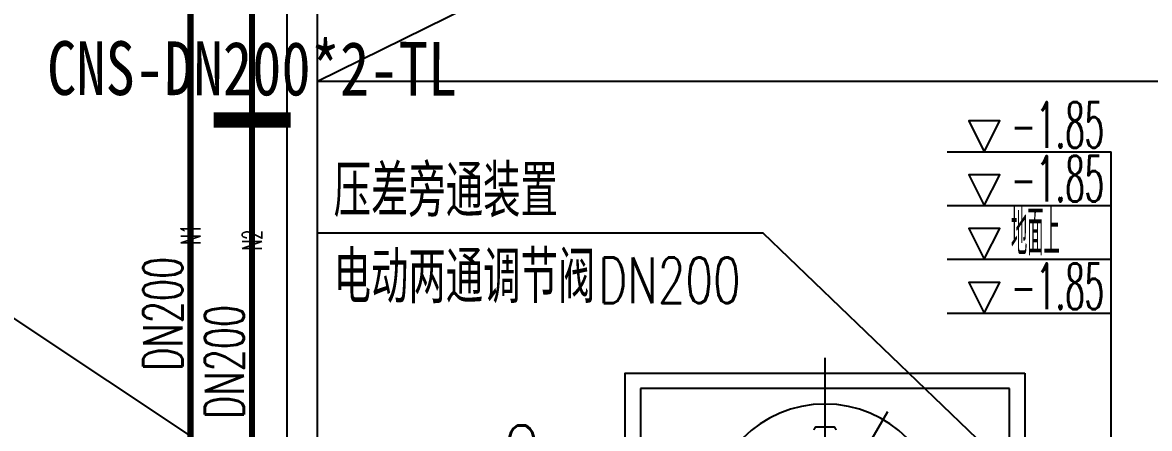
# Model space of a CAD drawing. Extents: x 179183 to 294833, y 947252 to 1004652.
# Drawn here: x 207967 to 215294, y 986611 to 989252 of the extents above; entities that cross this region are included whole.
import ezdxf
from ezdxf.enums import TextEntityAlignment as Align

# ---------------------------------------------------------------- set-up
doc = ezdxf.new("R2010")
doc.units = 0
doc.header["$LTSCALE"] = 1000
doc.linetypes.add('DASH', pattern=[0.35, 0.25, -0.1])
doc.linetypes.add('DASHDOT', pattern=[1, 0.5, -0.25, 0, -0.25])
for name, color, linetype in [('a_bz', 2, 'Continuous'), ('a_shb', 2, 'Continuous'), ('a_shb_bz', 2, 'Continuous'), ('a_shb_jc', 5, 'Continuous'), ('a_水', 6, 'Continuous'), ('a_电', 5, 'Continuous'), ('DIM-暖回水', 3, 'Continuous'), ('PIPE-暖供水', 3, 'Continuous'), ('PIPE-暖回水', 2, 'DASH'), ('TEXT-暖供水', 7, 'Continuous'), ('TEXT-暖回水', 7, 'Continuous'), ('WALL', 2, 'Continuous'), ('抗震支吊架', 2, 'Continuous')]:
    doc.layers.add(name, color=color, linetype=linetype)
doc.styles.add('_TCH_DIM', font='SIMPLEX', dxfattribs={"bigfont": 'GBCBIG'})
doc.styles.add('_THVAC_DIM', font='simplex.shx', dxfattribs={"width": 0.7, "height": 3, "bigfont": 'gbcbig.shx'})
doc.styles.add('_THVAC_PIPEDN', font='simplex.shx', dxfattribs={"width": 0.7, "height": 3, "bigfont": 'gbcbig.shx'})
doc.styles.add('_THVAC_PIPETEXT', font='simplex.shx', dxfattribs={"width": 0.7, "height": 1.5, "bigfont": 'gbcbig.shx'})
doc.styles.add('HZ', font='simplex.shx', dxfattribs={"width": 0.8, "bigfont": 'gbcbig.shx'})
doc.styles.add('kzcad', font='', dxfattribs={"width": 0.8})
doc.styles.get('kzcad').set_extended_font_data('SimSun')

# ---------------------------------------------------------------- blocks, each defined once
blk = doc.blocks.new('落地式膨胀箱')
at = {"layer": 'a_shb'}
for p, q in [((-2400, 1750), (1700, 1750)), ((-2400, -650), (-2400, 1750)), ((-2152.1, 600), (-2152.1, 500)), ((-1544.9, 550), (-2251.4, 142.1)), ((-2249.9, 550), (-839.8, 550)), ((1700, -650), (-2400, -650))]:
    blk.add_line(p, q, dxfattribs=at)
at = {"layer": 'a_shb', "color": 1, "linetype": 'DASHDOT'}
blk.add_line((-2600, 550), (1900, 550), dxfattribs=at)
at = {"layer": 'a_shb'}
blk.add_circle((-1544.9, 550), 755, dxfattribs=at)
for centre, start, end in [((-2132.1, 600), 89.99986, 179.99986), ((-2132.1, 500), 179.99986, 269.99986)]:
    blk.add_arc(centre, 20, start, end, dxfattribs=at)
at = {"layer": 'a_shb_jc'}
blk.add_lwpolyline([(-2500, -750), (1800, -750), (1800, 1850), (-2500, 1850)], close=True, dxfattribs=at)
blk = doc.blocks.new('A$C325A3371')
at = {"layer": 'WALL'}
for p, q in [((21607.1, 35367.9), (21607.1, 24767.9)), ((21807.1, 24767.9), (21807.1, 35367.9))]:
    blk.add_line(p, q, dxfattribs=at)

msp = doc.modelspace()

# ---------------------------------------------------------------- linework, layer by layer
at = {"layer": 'a_bz', "color": 1}
for q in [(221334, 994520.1), (221334, 988870.1)]:
    msp.add_line((209884, 988870.1), q, dxfattribs=at)
at = {"layer": 'a_shb_bz', "extrusion": (5.6654e-17, -0.30841, 0.951253)}
for p, q in [((213978.8, 988411.4), (215045.3, 988411.4)), ((215045.3, 982470.1, 3000), (215045.3, 988411.4, 1628.4)), ((213978.8, 988061.4), (215045.3, 988061.4)), ((213978.8, 987711.4), (215045.3, 987711.4)), ((213978.8, 987361.4), (215045.3, 987361.4))]:
    msp.add_line(p, q, dxfattribs=at)
at = {"layer": 'a_shb_bz'}
for points in [[(214219.8, 988411.4), (214319.8, 988611.4), (214119.8, 988611.4)], [(214219.8, 988061.4), (214319.8, 988261.4), (214119.8, 988261.4)], [(214219.8, 987711.4), (214319.8, 987911.4), (214119.8, 987911.4)], [(214219.8, 987361.4), (214319.8, 987561.4), (214119.8, 987561.4)]]:
    msp.add_lwpolyline(points, close=True, dxfattribs=at)
at = {"layer": 'a_电'}
for p, q in [((212782.1, 987881.4), (209884, 987881.4)), ((216634, 984180.1), (212782.1, 987881.4)), ((212184, 984485), (207410, 987660))]:
    msp.add_line(p, q, dxfattribs=at)
at = {"layer": 'DIM-暖回水'}
for points in [[(208994.5, 986590, 0, 0, 0), (208994.5, 985950, 0, 53.3, 0), (208994.5, 986150, 0, 0, 0)], [(209394.5, 986590, 0, 0, 0), (209394.5, 985950, 0, 53.3, 0), (209394.5, 986150, 0, 0, 0)]]:
    msp.add_lwpolyline(points, format="xyseb", dxfattribs=at)
at = {"layer": 'PIPE-暖供水', "linetype": 'Continuous', "const_width": 40}
for points in [[(209059, 987932.2), (209059, 993693.3)], [(209059, 985219.4), (209059, 990255.8)], [(209059, 982719.4), (209059, 987755.8)]]:
    msp.add_lwpolyline(points, dxfattribs=at)
at = {"layer": 'PIPE-暖回水', "linetype": 'DASH', "const_width": 40}
for points in [[(209459, 987921.4), (209459, 993704.6)], [(209459, 983140.8), (209459, 990219.6)], [(209459, 980640.8), (209459, 987719.6)]]:
    msp.add_lwpolyline(points, dxfattribs=at)
at = {"layer": '抗震支吊架', "color": 2, "const_width": 100}
msp.add_lwpolyline([(209209, 988618), (209709, 988618)], dxfattribs=at)

# ---------------------------------------------------------------- block references
at = {"layer": 'a_shb', "xscale": -1, "rotation": 90}
msp.add_blockref('落地式膨胀箱', (213734, 984470.1), dxfattribs=at)
at = {"layer": 'a_水'}
msp.add_blockref('A$C325A3371', (188077, 956952.2), dxfattribs=at)

# ---------------------------------------------------------------- texts
at = {"layer": 'a_bz', "style": 'HZ', "width": 0.7}
msp.add_text('2', height=450, dxfattribs=at).set_placement((211211.6, 986404.4, 10941.8), align=Align.MIDDLE_CENTER)
at = {"layer": 'a_shb_bz', "style": '_THVAC_DIM', "width": 0.494118}
for s, p in [('-1.85', (214393, 988436.9)), ('-1.85', (214393, 988086.9)), ('地面上', (214393, 987736.9)), ('-1.85', (214393, 987386.9))]:
    msp.add_text(s, height=297.5, dxfattribs=at).set_placement(p)
at = {"layer": 'a_电', "color": 7, "style": '_TCH_DIM'}
for s, p in [('压差旁通装置', (209989, 987986.4)), ('电动两通调节阀', (209989, 987426.4))]:
    msp.add_text(s, height=337.59, dxfattribs=at).set_placement(p)
at = {"layer": 'a_电', "color": 7, "style": '_TCH_DIM', "width": 0.705882}
msp.add_text('DN200', height=297.5, dxfattribs=at).set_placement((211709.3, 987426.4))
at = {"layer": 'TEXT-暖供水', "style": '_THVAC_PIPETEXT', "width": 0.576471}
msp.add_text('N1', height=127.5, rotation=90, dxfattribs=at).set_placement((209122.8, 987805.8))
at = {"layer": 'TEXT-暖供水', "linetype": 'Continuous', "style": '_THVAC_PIPEDN', "width": 0.658824}
msp.add_text('DN200', height=255, rotation=90, dxfattribs=at).set_placement((209006.5, 986985.9))
at = {"layer": 'TEXT-暖回水', "style": '_THVAC_PIPETEXT', "width": 0.576471}
msp.add_text('N2', height=127.5, rotation=90, dxfattribs=at).set_placement((209522.8, 987769.6))
at = {"layer": 'TEXT-暖回水', "linetype": 'DASH', "style": '_THVAC_PIPEDN', "width": 0.658824}
msp.add_text('DN200', height=255, rotation=90, dxfattribs=at).set_placement((209406.5, 986673))
at = {"layer": '抗震支吊架', "color": 2, "style": 'kzcad', "width": 0.8}
msp.add_text('CNS-DN200*2-TL', height=350, rotation=359.88539, dxfattribs=at).set_placement((209459, 988778), align=Align.CENTER)

doc.saveas('drawing.dxf')
